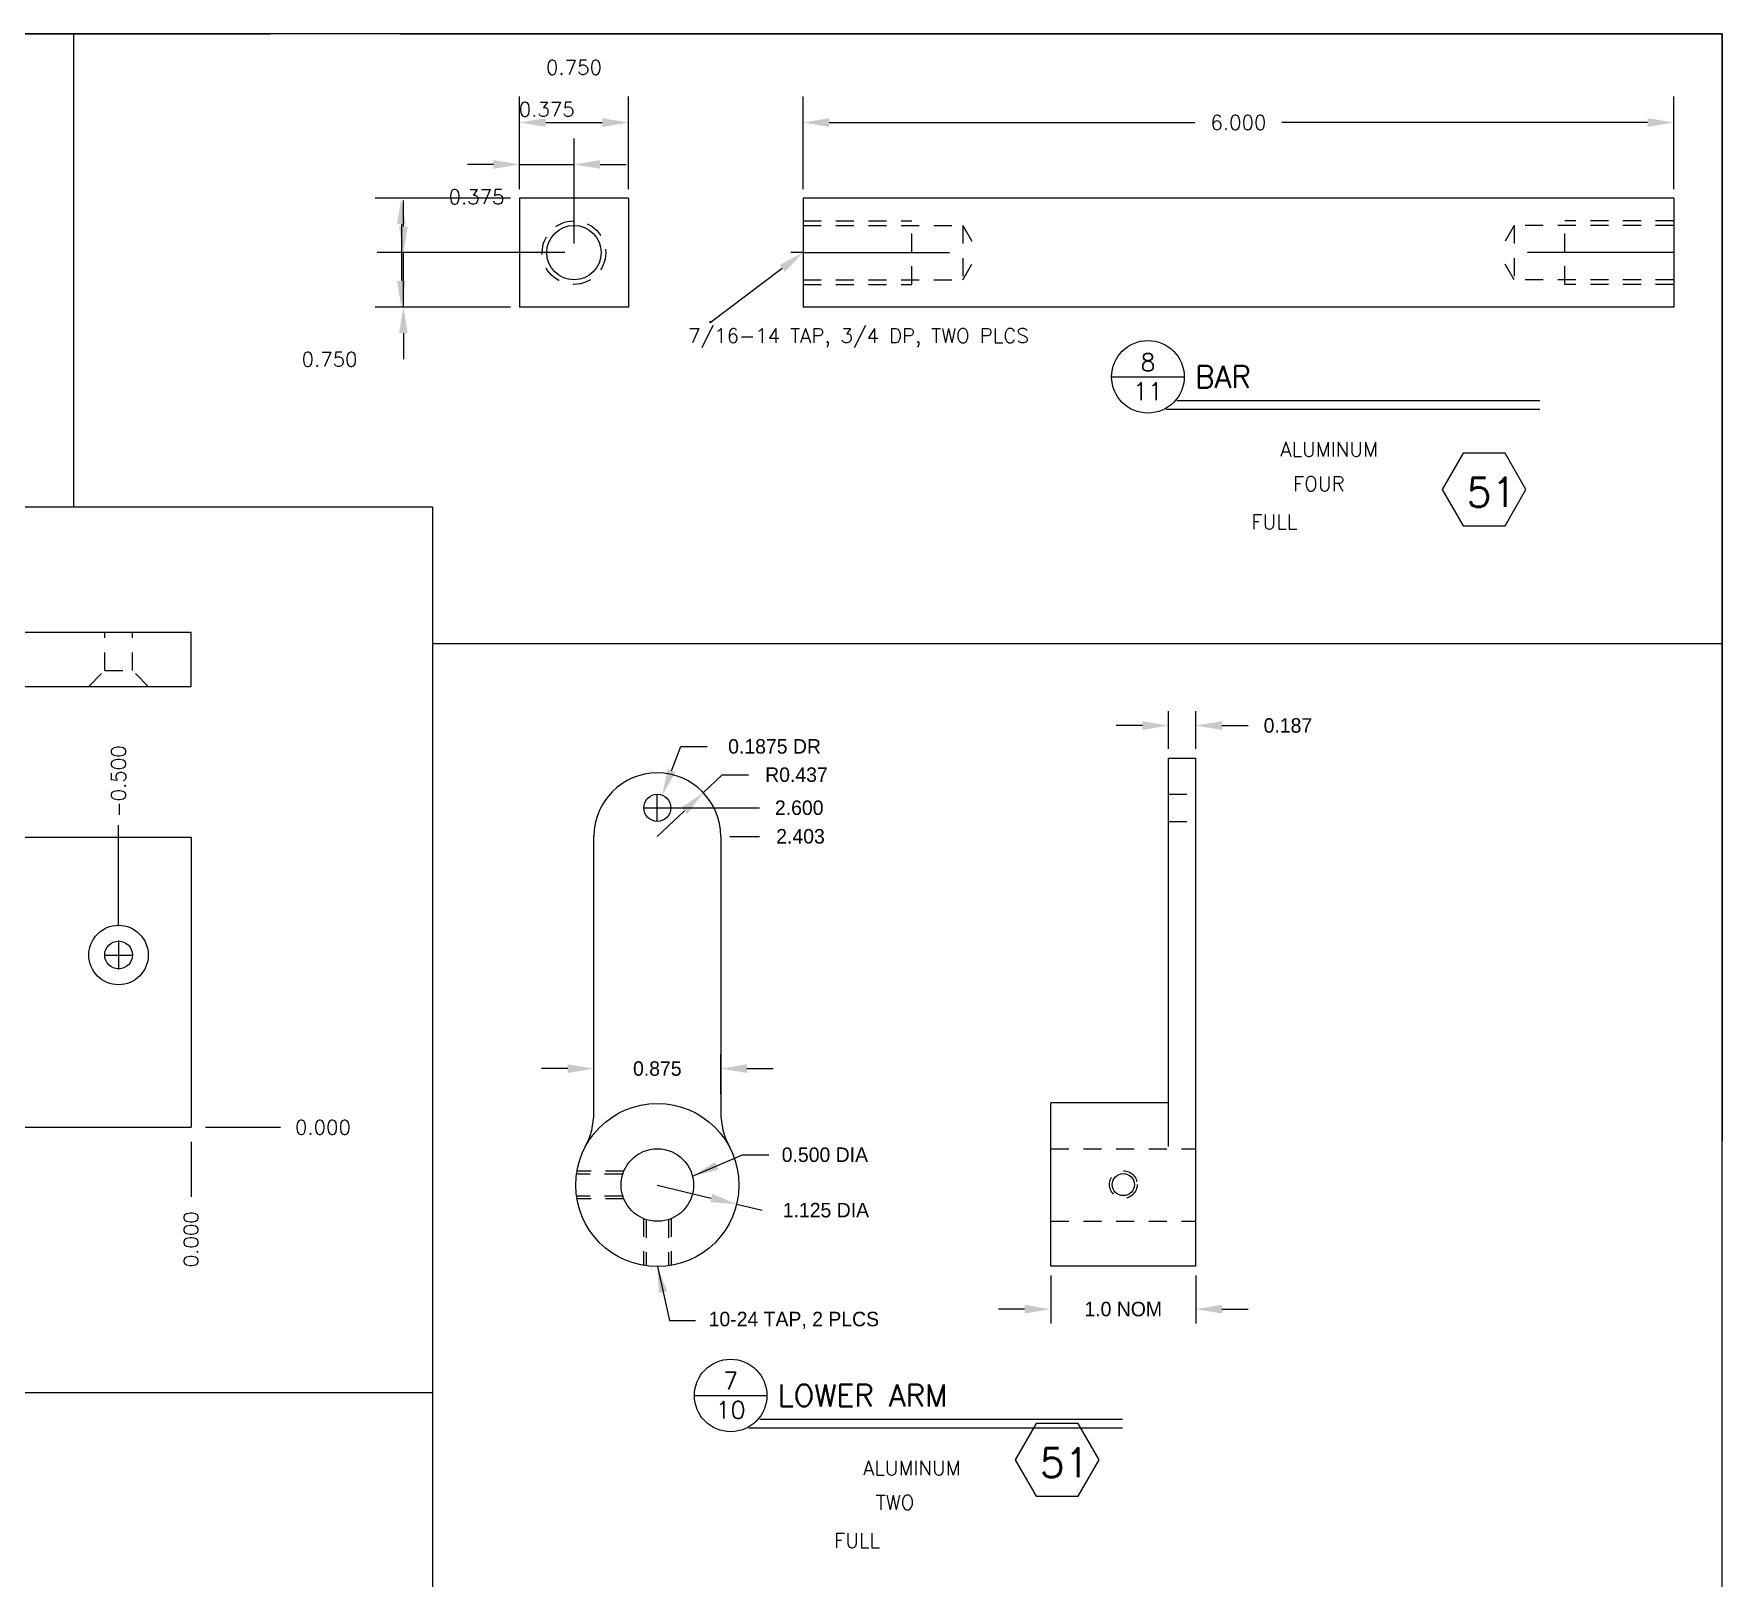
# Model space of a CAD drawing. Header units: inches. Extents: x 0 to 33, y 0 to 21.
# Drawn here: x 21.36 to 33, y 10.35 to 21 of the extents above; entities that cross this region are included whole.
import ezdxf
from ezdxf.enums import TextEntityAlignment as Align

# ---------------------------------------------------------------- set-up
doc = ezdxf.new("R2010")
doc.units = ezdxf.units.IN
doc.header["$MEASUREMENT"] = 0
doc.linetypes.add('CENTER', pattern=[2, 1.25, -0.25, 0.25, -0.25])
doc.linetypes.add('HIDDEN2', pattern=[0.1875, 0.125, -0.0625])
doc.layers.get('0').update_dxf_attribs({"linetype": 'CONTINUOUS'})
doc.layers.get('DEFPOINTS').update_dxf_attribs({"linetype": 'CONTINUOUS'})
for name, color, linetype in [('BORDER', 5, 'CONTINUOUS'), ('DIM', 1, 'CONTINUOUS'), ('HIDDEN2', 6, 'HIDDEN2'), ('NFCENTER', 4, 'CENTER'), ('OBJECT', 3, 'CONTINUOUS'), ('TEXT', 1, 'CONTINUOUS')]:
    doc.layers.add(name, color=color, linetype=linetype)
doc.styles.add('ROMANS', font='romans')
doc.styles.add('SIMPLEX', font='simplex')
doc.dimstyles.get("Standard").update_dxf_attribs({"dimtxt": 0.1, "dimasz": 0.18, "dimexe": 0.18, "dimexo": 0.0625, "dimgap": 0.1, "dimtad": 0, "dimtih": 1, "dimtoh": 1, "dimdec": 3, "dimzin": 0, "dimdsep": 46, "dimtxsty": 'SIMPLEX', "dimcen": 0.1, "dimclrd": 256, "dimclre": 256, "dimclrt": 256, "dimadec": 0, "dimazin": 0, "dimtfac": 0.8, "dimtdec": 3, "dimtofl": 0, "dimtmove": 2, "dimatfit": 3, "dimfxl": 1, "dimtolj": 1, "dimtzin": 0, "dimarcsym": 0})
doc.dimstyles.new('STANDARD$0', dxfattribs={"dimtxt": 0.1, "dimasz": 0.18, "dimexe": 0.1, "dimexo": 0.063, "dimgap": 0.1, "dimtad": 0, "dimtih": 1, "dimtoh": 1, "dimdec": 3, "dimzin": 0, "dimdsep": 46, "dimtxsty": 'Standard', "dimcen": 0.1, "dimclrd": 256, "dimclre": 256, "dimclrt": 256, "dimadec": 0, "dimazin": 0, "dimtfac": 0.8, "dimtdec": 3, "dimtofl": 0, "dimtmove": 0, "dimatfit": 3, "dimfxl": 1, "dimtolj": 1, "dimtzin": 0, "dimarcsym": 0})
doc.dimstyles.new('STANDARD$4', dxfattribs={"dimtxt": 0.1, "dimasz": 0.18, "dimexe": 0.1, "dimexo": 0.063, "dimgap": 0.09, "dimtad": 0, "dimtih": 1, "dimtoh": 1, "dimdec": 3, "dimzin": 0, "dimdsep": 46, "dimtxsty": 'Standard', "dimcen": 0.09, "dimadec": 0, "dimazin": 0, "dimtfac": 1, "dimtdec": 3, "dimtofl": 0, "dimtmove": 0, "dimatfit": 3, "dimfxl": 1, "dimtolj": 1, "dimtzin": 0, "dimarcsym": 0})
doc.dimstyles.new('STANDARD$6', dxfattribs={"dimtxt": 0.1, "dimasz": 0.18, "dimexe": 0.18, "dimexo": 0.0625, "dimgap": 0.09, "dimtad": 0, "dimtih": 1, "dimtoh": 1, "dimdec": 3, "dimzin": 0, "dimdsep": 46, "dimtxsty": 'Standard', "dimcen": 0.09, "dimadec": 0, "dimazin": 0, "dimtfac": 1, "dimtdec": 3, "dimtofl": 0, "dimtmove": 0, "dimatfit": 3, "dimfxl": 1, "dimtolj": 1, "dimtzin": 0, "dimarcsym": 0})
doc.dimstyles.new('STANDARD$7', dxfattribs={"dimtxt": 0.1, "dimasz": 0.18, "dimexe": 0.1, "dimexo": 0.063, "dimgap": 0.09, "dimtad": 0, "dimtih": 1, "dimtoh": 1, "dimdec": 3, "dimzin": 0, "dimdsep": 46, "dimtxsty": 'Standard', "dimcen": 0.09, "dimadec": 0, "dimazin": 0, "dimtfac": 1, "dimtdec": 3, "dimtofl": 0, "dimtmove": 0, "dimatfit": 3, "dimfxl": 1, "dimtolj": 1, "dimtzin": 0, "dimarcsym": 0})

# ---------------------------------------------------------------- blocks, each defined once
blk = doc.blocks.new('*D103')
at = {"linetype": 'ByBlock', "transparency": 16777216}
for p, q in [((29.184, 16.07), (29.184, 16.331)), ((29.372, 16.07), (29.372, 16.331)), ((29.004, 16.231), (28.824, 16.231)), ((29.552, 16.231), (29.732, 16.231))]:
    blk.add_line(p, q, dxfattribs=at)
for points in [[(29.004, 16.261), (29.004, 16.201), (29.184, 16.231)], [(29.552, 16.261), (29.552, 16.201), (29.372, 16.231)]]:
    blk.add_solid(points, dxfattribs=at)
at = {"layer": 'DEFPOINTS', "color": 0, "linetype": 'ByBlock', "transparency": 16777216}
for p in [(29.372, 16.231), (29.184, 16.007), (29.372, 16.007)]:
    blk.add_point(p, dxfattribs=at)
at = {"linetype": 'ByBlock', "transparency": 16777216, "insert": (30.007, 16.231), "char_height": 0.1, "attachment_point": 5}
blk.add_mtext('\\A1;{0.187}', dxfattribs=at)
blk = doc.blocks.new('P-TITLE')
for p, q in [((-1.5625, -0.6375), (-1.0625, -0.6375)), ((-1.1125, -0.8), (1.3875, -0.8)), ((1.3875, -0.8625), (-1.1875, -0.8625))]:
    blk.add_line(p, q)
at = {"layer": 'DIM', "color": 7}
blk.add_circle((-1.3125, -0.6375), 0.25, dxfattribs=at)
at = {"style": 'ROMANS'}
for tag, p in [('NO.', (-1.3125, -0.5375)), ('PAGE', (-1.3125, -0.7375))]:
    blk.add_attdef(tag, text='', height=0.12, dxfattribs=at).set_placement(p, align=Align.MIDDLE)
for tag, p, height in [('DESCRIPTION', (-0.9875, -0.7125), 0.15), ('MATERIAL', (-0.4, -1.1875), 0.1), ('#_REQUIRED', (-0.45, -1.425), 0.1), ('SCALE', (-0.6, -1.6875), 0.1)]:
    blk.add_attdef(tag, p, '', height=height, dxfattribs=at)
at = {"style": 'ROMANS', "flags": 2}
for tag, p in [('MATERIAL:', (-1.1625, -1.1875)), ('#_REQD:', (-1.1625, -1.4375)), ('SCALE:', (-1.1625, -1.6875))]:
    blk.add_attdef(tag, p, '', height=0.1, dxfattribs=at)
blk = doc.blocks.new('*D104')
at = {"linetype": 'ByBlock', "transparency": 16777216}
for p, q in [((26.666, 19.929), (26.666, 20.568)), ((32.666, 19.929), (32.666, 20.568)), ((26.846, 20.388), (29.366, 20.388)), ((32.486, 20.388), (29.966, 20.388))]:
    blk.add_line(p, q, dxfattribs=at)
for points in [[(26.846, 20.418), (26.846, 20.358), (26.666, 20.388)], [(32.486, 20.418), (32.486, 20.358), (32.666, 20.388)]]:
    blk.add_solid(points, dxfattribs=at)
at = {"layer": 'DEFPOINTS', "color": 0, "linetype": 'ByBlock', "transparency": 16777216}
for p in [(32.666, 20.388), (26.666, 19.866), (32.666, 19.866)]:
    blk.add_point(p, dxfattribs=at)
at = {"linetype": 'ByBlock', "transparency": 16777216, "insert": (29.666, 20.388), "char_height": 0.1, "attachment_point": 5, "style": 'SIMPLEX'}
blk.add_mtext('\\A1;6.000', dxfattribs=at)
blk = doc.blocks.new('*D105')
at = {"linetype": 'ByBlock', "transparency": 16777216}
for p, q in [((24.649, 19.866), (23.717, 19.866)), ((23.897, 19.686), (23.897, 19.296)), ((24.649, 19.116), (23.717, 19.116))]:
    blk.add_line(p, q, dxfattribs=at)
for points in [[(23.867, 19.686), (23.927, 19.686), (23.897, 19.866)], [(23.867, 19.296), (23.927, 19.296), (23.897, 19.116)]]:
    blk.add_solid(points, dxfattribs=at)
at = {"layer": 'DEFPOINTS', "color": 0, "linetype": 'ByBlock', "transparency": 16777216}
for p in [(24.712, 19.866), (23.897, 19.116), (24.712, 19.116)]:
    blk.add_point(p, dxfattribs=at)
at = {"linetype": 'ByBlock', "transparency": 16777216, "insert": (23.402, 18.756), "char_height": 0.1, "attachment_point": 5, "style": 'SIMPLEX'}
blk.add_mtext('\\A1;0.750', dxfattribs=at)
blk = doc.blocks.new('*D106')
at = {"linetype": 'ByBlock', "transparency": 16777216}
for p, q in [((23.911, 19.671), (23.911, 19.851)), ((25.024, 19.491), (23.731, 19.491)), ((23.911, 19.116), (23.911, 19.491)), ((24.649, 19.116), (23.731, 19.116)), ((23.911, 18.936), (23.911, 18.756))]:
    blk.add_line(p, q, dxfattribs=at)
for points in [[(23.881, 19.671), (23.941, 19.671), (23.911, 19.491)], [(23.881, 18.936), (23.941, 18.936), (23.911, 19.116)]]:
    blk.add_solid(points, dxfattribs=at)
at = {"layer": 'DEFPOINTS', "color": 0, "linetype": 'ByBlock', "transparency": 16777216}
for p in [(23.911, 19.491), (25.087, 19.491), (24.712, 19.116)]:
    blk.add_point(p, dxfattribs=at)
at = {"linetype": 'ByBlock', "transparency": 16777216, "insert": (24.415, 19.876), "char_height": 0.1, "attachment_point": 5, "style": 'SIMPLEX'}
blk.add_mtext('\\A1;0.375', dxfattribs=at)
blk = doc.blocks.new('*D108')
at = {"color": 0, "linetype": 'ByBlock', "transparency": 16777216}
blk.add_line((25.724, 15.664), (26.366, 15.664), dxfattribs=at)
at = {"layer": 'DEFPOINTS', "color": 0, "linetype": 'ByBlock', "transparency": 16777216}
for p in [(25.661, 15.664), (26.366, 15.664), (25.661, 13.063)]:
    blk.add_point(p, dxfattribs=at)
at = {"color": 0, "linetype": 'ByBlock', "transparency": 16777216, "insert": (26.639, 15.664), "char_height": 0.1, "attachment_point": 5}
blk.add_mtext('\\A1;2.600', dxfattribs=at)
blk = doc.blocks.new('*D109')
at = {"color": 0, "linetype": 'ByBlock', "transparency": 16777216}
blk.add_line((26.161, 15.467), (26.366, 15.467), dxfattribs=at)
at = {"layer": 'DEFPOINTS', "color": 0, "linetype": 'ByBlock', "transparency": 16777216}
for p in [(26.099, 15.467), (26.366, 15.467), (25.661, 13.063)]:
    blk.add_point(p, dxfattribs=at)
at = {"color": 0, "linetype": 'ByBlock', "transparency": 16777216, "insert": (26.648, 15.467), "char_height": 0.1, "attachment_point": 5}
blk.add_mtext('\\A1;2.403', dxfattribs=at)
blk = doc.blocks.new('*D110')
at = {"color": 0, "linetype": 'ByBlock', "transparency": 16777216}
for p, q in [((25.661, 13.063), (26.033, 12.974)), ((26.208, 12.932), (26.383, 12.89))]:
    blk.add_line(p, q, dxfattribs=at)
blk.add_solid([(26.04, 13.003), (26.026, 12.945), (26.208, 12.932)], dxfattribs=at)
at = {"layer": 'DEFPOINTS', "color": 0, "linetype": 'ByBlock', "transparency": 16777216}
for p in [(25.661, 13.063), (26.208, 12.932)]:
    blk.add_point(p, dxfattribs=at)
at = {"color": 0, "linetype": 'ByBlock', "transparency": 16777216, "insert": (26.823, 12.89), "char_height": 0.1, "attachment_point": 5}
blk.add_mtext('\\A1;{1.125 DIA}', dxfattribs=at)
blk = doc.blocks.new('*D111')
at = {"linetype": 'ByBlock', "transparency": 16777216}
for p, q in [((25.224, 13.689), (25.224, 13.966)), ((26.099, 13.689), (26.099, 13.966)), ((25.044, 13.866), (24.864, 13.866)), ((26.279, 13.866), (26.459, 13.866))]:
    blk.add_line(p, q, dxfattribs=at)
for points in [[(25.044, 13.896), (25.044, 13.836), (25.224, 13.866)], [(26.279, 13.896), (26.279, 13.836), (26.099, 13.866)]]:
    blk.add_solid(points, dxfattribs=at)
at = {"layer": 'DEFPOINTS', "color": 0, "linetype": 'ByBlock', "transparency": 16777216}
for p in [(26.099, 13.866), (25.224, 13.626), (26.099, 13.626)]:
    blk.add_point(p, dxfattribs=at)
at = {"linetype": 'ByBlock', "transparency": 16777216, "insert": (25.661, 13.866), "char_height": 0.1, "attachment_point": 5}
blk.add_mtext('\\A1;0.875', dxfattribs=at)
blk = doc.blocks.new('*D112')
at = {"linetype": 'ByBlock', "transparency": 16777216}
for p, q in [((28.372, 12.441), (28.372, 12.108)), ((29.372, 12.441), (29.372, 12.108)), ((28.192, 12.208), (28.012, 12.208)), ((29.552, 12.208), (29.732, 12.208))]:
    blk.add_line(p, q, dxfattribs=at)
for points in [[(28.192, 12.238), (28.192, 12.178), (28.372, 12.208)], [(29.552, 12.238), (29.552, 12.178), (29.372, 12.208)]]:
    blk.add_solid(points, dxfattribs=at)
at = {"layer": 'DEFPOINTS', "color": 0, "linetype": 'ByBlock', "transparency": 16777216}
for p in [(28.372, 12.504), (29.372, 12.504), (29.372, 12.208)]:
    blk.add_point(p, dxfattribs=at)
at = {"linetype": 'ByBlock', "transparency": 16777216, "insert": (28.872, 12.208), "char_height": 0.1, "attachment_point": 5}
blk.add_mtext('\\A1;{1.0 NOM}', dxfattribs=at)
blk = doc.blocks.new('*D113')
at = {"color": 0, "linetype": 'ByBlock', "transparency": 16777216}
for p, q in [((25.759, 15.919), (25.824, 16.087)), ((25.824, 16.087), (26.004, 16.087)), ((25.661, 15.574), (25.661, 15.754)), ((25.571, 15.664), (25.751, 15.664))]:
    blk.add_line(p, q, dxfattribs=at)
blk.add_solid([(25.731, 15.93), (25.787, 15.909), (25.695, 15.751)], dxfattribs=at)
at = {"layer": 'DEFPOINTS', "color": 0, "linetype": 'ByBlock', "transparency": 16777216}
for p in [(25.695, 15.751), (25.661, 15.664)]:
    blk.add_point(p, dxfattribs=at)
at = {"color": 0, "linetype": 'ByBlock', "transparency": 16777216, "insert": (26.469, 16.087), "char_height": 0.1, "attachment_point": 5}
blk.add_mtext('\\A1;{0.1875 DR}', dxfattribs=at)
blk = doc.blocks.new('*D114')
at = {"color": 0, "linetype": 'ByBlock', "transparency": 16777216}
for p, q in [((25.978, 15.768), (26.109, 15.892)), ((26.109, 15.892), (26.289, 15.892)), ((25.661, 15.467), (25.848, 15.644))]:
    blk.add_line(p, q, dxfattribs=at)
blk.add_solid([(25.827, 15.666), (25.869, 15.623), (25.978, 15.768)], dxfattribs=at)
at = {"layer": 'DEFPOINTS', "color": 0, "linetype": 'ByBlock', "transparency": 16777216}
for p in [(25.978, 15.768), (25.661, 15.467)]:
    blk.add_point(p, dxfattribs=at)
at = {"color": 0, "linetype": 'ByBlock', "transparency": 16777216, "insert": (26.62, 15.892), "char_height": 0.1, "attachment_point": 5}
blk.add_mtext('\\A1;R0.437', dxfattribs=at)
blk = doc.blocks.new('*D117')
at = {"linetype": 'ByBlock', "transparency": 16777216}
for p, q in [((24.712, 19.929), (24.712, 20.279)), ((25.087, 19.554), (25.087, 20.279)), ((24.532, 20.099), (24.352, 20.099)), ((24.712, 20.099), (25.087, 20.099)), ((25.267, 20.099), (25.447, 20.099))]:
    blk.add_line(p, q, dxfattribs=at)
for points in [[(24.532, 20.129), (24.532, 20.069), (24.712, 20.099)], [(25.267, 20.129), (25.267, 20.069), (25.087, 20.099)]]:
    blk.add_solid(points, dxfattribs=at)
at = {"layer": 'DEFPOINTS', "color": 0, "linetype": 'ByBlock', "transparency": 16777216}
for p in [(25.087, 20.099), (24.712, 19.866), (25.087, 19.491)]:
    blk.add_point(p, dxfattribs=at)
at = {"linetype": 'ByBlock', "transparency": 16777216, "insert": (24.899, 20.479), "char_height": 0.1, "attachment_point": 5, "style": 'SIMPLEX'}
blk.add_mtext('\\A1;0.375', dxfattribs=at)
blk = doc.blocks.new('*D118')
at = {"linetype": 'ByBlock', "transparency": 16777216}
for p, q in [((24.712, 19.929), (24.712, 20.568)), ((25.462, 19.929), (25.462, 20.568)), ((24.892, 20.388), (25.282, 20.388))]:
    blk.add_line(p, q, dxfattribs=at)
for points in [[(24.892, 20.418), (24.892, 20.358), (24.712, 20.388)], [(25.282, 20.418), (25.282, 20.358), (25.462, 20.388)]]:
    blk.add_solid(points, dxfattribs=at)
at = {"layer": 'DEFPOINTS', "color": 0, "linetype": 'ByBlock', "transparency": 16777216}
for p in [(25.462, 20.388), (24.712, 19.866), (25.462, 19.866)]:
    blk.add_point(p, dxfattribs=at)
at = {"linetype": 'ByBlock', "transparency": 16777216, "insert": (25.087, 20.768), "char_height": 0.1, "attachment_point": 5, "style": 'SIMPLEX'}
blk.add_mtext('\\A1;0.750', dxfattribs=at)

msp = doc.modelspace()

# ---------------------------------------------------------------- linework, layer by layer
at = {"layer": 'BORDER'}
for p, q in [((33, 21), (0, 21)), ((10.7689, 21), (22.9952, 21)), ((21.6396, 17.7385), (21.6396, 21)), ((23.8869, 21), (22.9952, 21)), ((23.8869, 21), (33, 21)), ((33, 0), (33, 21)), ((33, 21), (33, 13.3689)), ((7.5027, 17.7385), (24.1116, 17.7385)), ((24.1116, 17.7385), (24.1116, 3.0477)), ((24.1116, 16.7973), (33, 16.7973)), ((7.5027, 11.633), (24.1116, 11.633))]:
    msp.add_line(p, q, dxfattribs=at)
at = {"layer": 'DIM'}
for p, q in [((26.5224, 19.3828), (26.0244, 19.0068)), ((26.0244, 19.0068), (26.0244, 19.0194)), ((26.0244, 19.0194), (26.0244, 19.0194)), ((21.9481, 14.8491), (21.9481, 15.5435)), ((21.9481, 14.7491), (21.9481, 14.5491)), ((21.9481, 14.7491), (21.9481, 14.5491)), ((21.8481, 14.6491), (22.0481, 14.6491)), ((21.8481, 14.6491), (22.0481, 14.6491)), ((22.5478, 13.4616), (23.0639, 13.4616)), ((22.4478, 13.3616), (22.4478, 12.9828))]:
    msp.add_line(p, q, dxfattribs=at)
for points in [[(31.2144, 18.1089), (31.0701, 17.8589), (31.2144, 17.6089), (31.5031, 17.6089), (31.6474, 17.8589), (31.5031, 18.1089)], [(28.2723, 11.4188), (28.128, 11.1688), (28.2723, 10.9188), (28.561, 10.9188), (28.7053, 11.1688), (28.561, 11.4188)]]:
    msp.add_lwpolyline(points, close=True, dxfattribs=at)
msp.add_solid([(26.5044, 19.4068), (26.5405, 19.3589), (26.6661, 19.4913)], dxfattribs=at)
at = {"layer": 'HIDDEN2'}
for p, q in [((26.6661, 19.71), (27.4161, 19.71)), ((26.6661, 19.6788), (27.7658, 19.6788)), ((27.4161, 19.2725), (27.4161, 19.71)), ((27.7658, 19.6788), (27.8741, 19.4913)), ((27.7658, 19.6788), (27.7658, 19.3038)), ((31.5663, 19.6788), (31.4581, 19.4913)), ((32.6661, 19.6788), (31.5663, 19.6788)), ((31.5663, 19.6788), (31.5663, 19.3038)), ((32.6661, 19.71), (31.9161, 19.71)), ((31.9161, 19.2725), (31.9161, 19.71)), ((27.7658, 19.3038), (27.8741, 19.4913)), ((31.5663, 19.3038), (31.4581, 19.4913)), ((26.6661, 19.3038), (27.7658, 19.3038)), ((26.6661, 19.2725), (27.4161, 19.2725)), ((32.6661, 19.3038), (31.5663, 19.3038)), ((32.6661, 19.2725), (31.9161, 19.2725)), ((21.8526, 16.6102), (21.8526, 16.8757)), ((22.0436, 16.6102), (22.0436, 16.8757)), ((21.7431, 16.5007), (21.8526, 16.6102)), ((21.8526, 16.6102), (22.0436, 16.6102)), ((22.1531, 16.5007), (22.0436, 16.6102)), ((29.1845, 15.7579), (29.3725, 15.7579)), ((29.1845, 15.5704), (29.3725, 15.5704)), ((28.3725, 13.3135), (29.3725, 13.3135)), ((25.4299, 13.1585), (25.1068, 13.1585)), ((25.423, 13.1395), (25.1038, 13.1395)), ((25.423, 12.9875), (25.1038, 12.9875)), ((25.4299, 12.9685), (25.1068, 12.9685)), ((25.5662, 12.8322), (25.5662, 12.5091)), ((25.5852, 12.8253), (25.5852, 12.5061)), ((25.7372, 12.8253), (25.7372, 12.5061)), ((25.7562, 12.8322), (25.7562, 12.5091)), ((28.3725, 12.8135), (29.3725, 12.8135))]:
    msp.add_line(p, q, dxfattribs=at)
for centre, radius in [((25.0867, 19.4913), 0.2188), ((28.8725, 13.0668), 0.095)]:
    msp.add_circle(centre, radius, dxfattribs=at)
at = {"layer": 'NFCENTER'}
for p, q in [((26.6661, 19.4913), (26.5819, 19.4913)), ((26.6661, 19.4913), (27.6747, 19.4913)), ((32.6661, 19.4913), (31.6575, 19.4913))]:
    msp.add_line(p, q, dxfattribs=at)
at = {"layer": 'OBJECT'}
for p, q in [((25.4617, 19.8663), (24.7117, 19.8663)), ((24.7117, 19.8663), (24.7117, 19.1163)), ((25.4617, 19.8663), (25.4617, 19.1163)), ((32.6661, 19.8663), (26.6661, 19.8663)), ((26.6661, 19.8663), (26.6661, 19.1163)), ((32.6661, 19.8663), (32.6661, 19.1163)), ((25.4617, 19.1163), (24.7117, 19.1163)), ((32.6661, 19.1163), (26.6661, 19.1163)), ((10.0728, 16.8757), (22.4478, 16.8757)), ((22.4478, 16.5007), (22.4478, 16.8757)), ((10.0728, 16.5007), (22.4478, 16.5007)), ((29.1845, 13.3282), (29.1845, 16.0067)), ((29.1845, 16.0067), (29.3725, 16.0067)), ((29.3725, 12.5042), (29.3725, 16.0067)), ((29.1845, 15.2506), (29.1845, 15.7139)), ((29.3725, 15.2506), (29.3725, 15.7139)), ((11.4478, 15.4616), (22.4478, 15.4616)), ((22.4478, 15.4616), (22.4478, 13.4616)), ((25.2237, 13.5635), (25.2237, 15.4669)), ((26.0987, 15.4669), (26.0987, 13.5635)), ((28.3725, 12.5042), (28.3725, 13.6292)), ((29.1845, 13.6292), (28.3725, 13.6292)), ((11.4478, 13.4616), (22.4478, 13.4616)), ((29.3725, 12.5042), (28.3725, 12.5042))]:
    msp.add_line(p, q, dxfattribs=at)
for centre, radius in [((25.0867, 19.4913), 0.1875), ((25.6612, 15.6639), 0.0935), ((21.9481, 14.6491), 0.205), ((21.9481, 14.6491), 0.0955), ((25.6612, 13.0635), 0.5625), ((25.6612, 13.0635), 0.25), ((28.8725, 13.0668), 0.076)]:
    msp.add_circle(centre, radius, dxfattribs=at)
for centre, radius, start, end in [((25.6612, 15.4669), 0.4375, 359.9998, 179.9998), ((24.7237, 13.5635), 0.5, 331.92705, 359.9998), ((26.5987, 13.5635), 0.5, 179.9998, 208.07253)]:
    msp.add_arc(centre, radius, start, end, dxfattribs=at)

# ---------------------------------------------------------------- block references
ref = msp.add_blockref('P-TITLE', (30.3547, 19.2727), dxfattribs=at)
ref.add_attrib('SCALE', 'FULL', (29.7547, 17.5852), dxfattribs={"layer": '0', "height": 0.1, "style": 'ROMANS'})
ref.add_attrib('#_REQUIRED', '  FOUR', (29.9047, 17.8477), dxfattribs={"layer": '0', "height": 0.1, "style": 'ROMANS'})
ref.add_attrib('MATERIAL', 'ALUMINUM', (29.9547, 18.0852), dxfattribs={"layer": '0', "height": 0.1, "style": 'ROMANS'})
ref.add_attrib('NO.', '8', dxfattribs={"layer": '0', "height": 0.12, "style": 'ROMANS'}).set_placement((29.0422, 18.7352), align=Align.MIDDLE)
ref.add_attrib('DESCRIPTION', 'BAR', (29.3672, 18.5602), dxfattribs={"layer": '0', "height": 0.15, "style": 'ROMANS'})
ref.add_attrib('PAGE', '11', dxfattribs={"layer": '0', "height": 0.12, "style": 'ROMANS'}).set_placement((29.0422, 18.5352), align=Align.MIDDLE)
ref = msp.add_blockref('P-TITLE', (27.479, 12.2505), dxfattribs=at)
ref.add_attrib('SCALE', 'FULL', (26.879, 10.563), dxfattribs={"layer": '0', "height": 0.1, "style": 'ROMANS'})
ref.add_attrib('#_REQUIRED', '  TWO', (27.029, 10.8255), dxfattribs={"layer": '0', "height": 0.1, "style": 'ROMANS'})
ref.add_attrib('MATERIAL', 'ALUMINUM', (27.079, 11.063), dxfattribs={"layer": '0', "height": 0.1, "style": 'ROMANS'})
ref.add_attrib('NO.', '7', dxfattribs={"layer": '0', "height": 0.12, "style": 'ROMANS'}).set_placement((26.1665, 11.713), align=Align.MIDDLE)
ref.add_attrib('DESCRIPTION', 'LOWER ARM', (26.4915, 11.538), dxfattribs={"layer": '0', "height": 0.15, "style": 'ROMANS'})
ref.add_attrib('PAGE', '10', dxfattribs={"layer": '0', "height": 0.12, "style": 'ROMANS'}).set_placement((26.1665, 11.513), align=Align.MIDDLE)

# ---------------------------------------------------------------- texts
at = {"layer": 'DIM', "style": 'SIMPLEX'}
msp.add_text('7/16-14 TAP, 3/4 DP, TWO PLCS', height=0.1, dxfattribs=at).set_placement((25.8732, 18.9189), align=Align.MIDDLE_LEFT)
for s, height, p in [('51', 0.2, (31.2389, 17.7391)), ('0.000', 0.1, (23.1639, 13.4116)), ('51', 0.2, (28.2968, 11.049))]:
    msp.add_text(s, height=height, dxfattribs=at).set_placement(p)
msp.add_text('-0.500', height=0.1, rotation=90, dxfattribs=at).set_placement((21.9981, 15.5974))
msp.add_text('0.000', height=0.1, rotation=90, dxfattribs=at).set_placement((22.4978, 12.8828), align=Align.RIGHT)
at = {"layer": 'TEXT', "char_height": 0.1, "attachment_point": 4}
for s, insert in [('{0.500 DIA}', (26.5185, 13.2719)), ('{10-24 TAP, 2 PLCS}', (26.0148, 12.1304))]:
    msp.add_mtext(s, dxfattribs=dict(at, insert=insert))

# ---------------------------------------------------------------- dimensions: what is measured, and where the dimension line sits
at = {"layer": 'DIM'}
for base, p1, p2, picture, middle in [((25.4617, 20.388), (24.7117, 19.8663), (25.4617, 19.8663), '*D118', (25.0867, 20.768)), ((25.0867, 20.0991), (24.7117, 19.8663), (25.0867, 19.4913), '*D117', (24.8992, 20.4791)), ((32.6661, 20.388), (26.6661, 19.8663), (32.6661, 19.8663), '*D104', (29.6661, 20.388))]:
    dim = msp.add_linear_dim(base=base, p1=p1, p2=p2, dimstyle='Standard', dxfattribs=at)
    dim.commit()
    dim.dimension.update_dxf_attribs({"geometry": picture, "text_midpoint": middle})
for base, p1, p2, picture, middle in [((23.9113, 19.4913), (24.7117, 19.1163), (25.0867, 19.4913), '*D106', (24.4146, 19.8759)), ((23.8967, 19.1163), (24.7117, 19.8663), (24.7117, 19.1163), '*D105', (23.4017, 18.7563))]:
    dim = msp.add_linear_dim(base=base, p1=p1, p2=p2, angle=90, dimstyle='Standard', dxfattribs=at)
    dim.commit()
    dim.dimension.update_dxf_attribs({"geometry": picture, "text_midpoint": middle, "dimtype": 160})
at = {"layer": 'TEXT'}
for base, p1, p2, text, picture, middle in [((29.3725, 16.2314), (29.1845, 16.0067), (29.3725, 16.0067), '{0.187}', '*D103', (30.0075, 16.2314)), ((29.3725, 12.2075), (28.3725, 12.5042), (29.3725, 12.5042), '{1.0 NOM}', '*D112', (28.8725, 12.2075))]:
    dim = msp.add_linear_dim(base=base, p1=p1, p2=p2, text=text, dimstyle='STANDARD$0', dxfattribs=at)
    dim.commit()
    dim.dimension.update_dxf_attribs({"geometry": picture, "text_midpoint": middle})
for center, mpoint, text, picture, middle in [((25.6612, 15.6639), (25.6947, 15.7512), '{0.1875 DR}', '*D113', (26.4686, 16.0873)), ((25.6612, 13.0635), (26.2081, 12.9321), '{1.125 DIA}', '*D110', (26.8231, 12.89))]:
    dim = msp.add_radius_dim(center=center, mpoint=mpoint, text=text, dimstyle='STANDARD$4', dxfattribs=at)
    dim.commit()
    dim.dimension.update_dxf_attribs({"geometry": picture, "text_midpoint": middle})
dim = msp.add_radius_dim(center=(25.6612, 15.4669), mpoint=(25.9783, 15.7682), dimstyle='STANDARD$4', dxfattribs=at)
dim.commit()
dim.dimension.update_dxf_attribs({"geometry": '*D114', "text_midpoint": (26.6205, 15.8922)})
for feature_location, offset, picture, middle in [((25.6612, 15.6639), (0.7047, 0), '*D108', (26.6392, 15.6639)), ((26.0987, 15.4669), (0.2672, 0), '*D109', (26.6475, 15.4669))]:
    dim = msp.add_ordinate_dim(feature_location=feature_location, offset=offset, dtype=0, origin=(25.6612, 13.0635), dimstyle='STANDARD$6', dxfattribs=at)
    dim.commit()
    dim.dimension.update_dxf_attribs({"geometry": picture, "text_midpoint": middle})
dim = msp.add_linear_dim(base=(26.0987, 13.8663), p1=(25.2237, 13.6259), p2=(26.0987, 13.6259), dimstyle='STANDARD$0', dxfattribs=at)
dim.commit()
dim.dimension.update_dxf_attribs({"geometry": '*D111', "text_midpoint": (25.6612, 13.8663)})

# ---------------------------------------------------------------- leaders
at = {"layer": 'TEXT', "annotation_type": 0, "has_hookline": 1, "hookline_direction": 0}
for points in [[(25.9036, 13.1246), (26.2485, 13.2719), (26.4285, 13.2719)], [(25.6612, 12.501), (25.7448, 12.1304), (25.9248, 12.1304)]]:
    msp.add_leader(points, dimstyle='STANDARD$7', dxfattribs=at)

doc.saveas('drawing.dxf')
